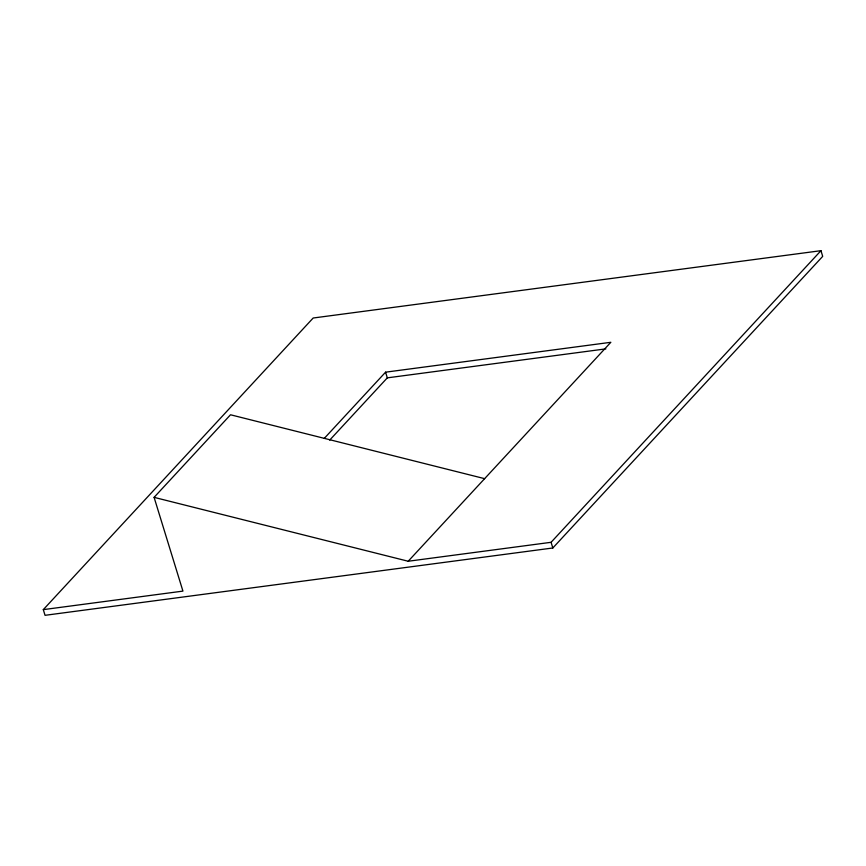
<?xml version="1.0" encoding="UTF-8"?>
<svg xmlns="http://www.w3.org/2000/svg" width="866" height="866" viewBox="0 0 866 866"><rect width="100%" height="100%" fill="white"/><g stroke="black" fill="none" stroke-linecap="round" stroke-linejoin="round"><path stroke-width="1.3" d="M43.3 609.632L313.178 318.017L820.957 250.685L822.7 256.368L552.822 547.983L45.043 615.315L43.3 609.632L182.932 591.11L154.094 497.355L230.518 414.771L484.624 478.66M324.285 438.38L385.565 372.174L610.833 342.297L408.2 561.244L154.094 497.355M329.697 440.101L387.308 377.857L605.875 348.868M408.2 561.244L551.079 542.3L820.957 250.685M551.079 542.3L552.822 547.983M385.565 372.174L387.308 377.857"/></g></svg>
